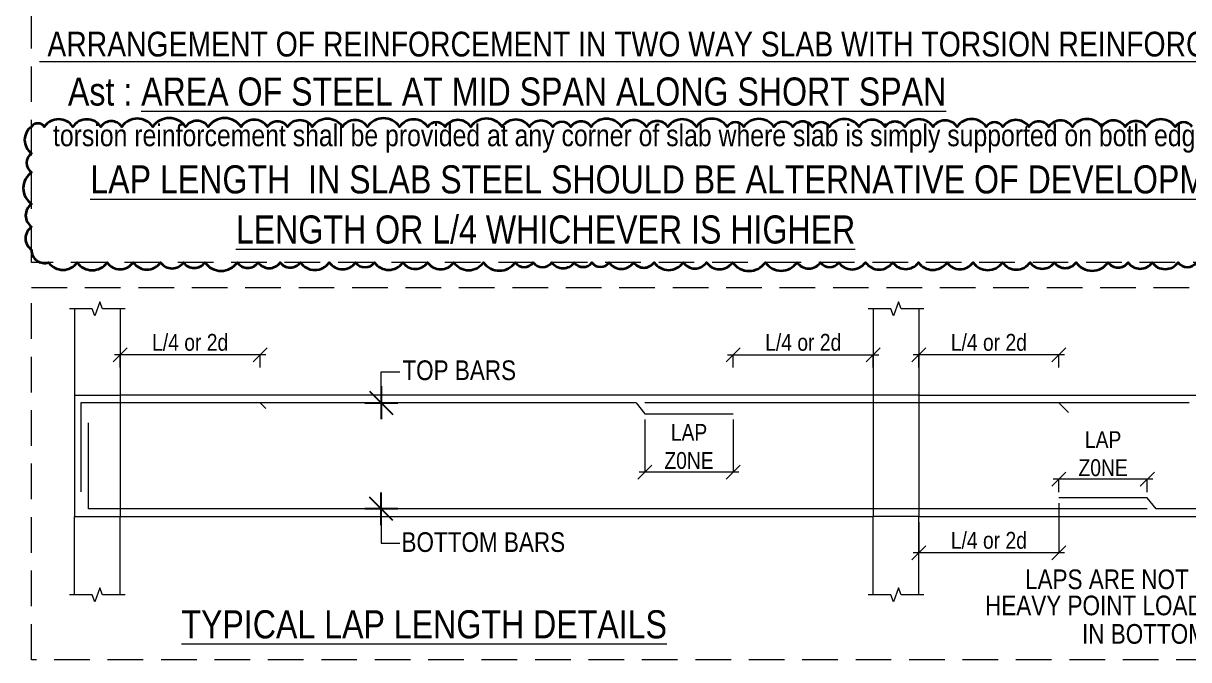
# Model space of a CAD drawing. Header units: millimetres. Extents: x 1112055 to 3390982, y -148532 to 766891.
# Drawn here: x 2608669 to 2629443, y 290591 to 301927 of the extents above; entities that cross this region are included whole.
import ezdxf

# ---------------------------------------------------------------- set-up
doc = ezdxf.new("R2010")
doc.units = ezdxf.units.MM
doc.header["$PDMODE"] = 35
doc.header["$PDSIZE"] = -25
doc.linetypes.add('Hidden', pattern=[9.525, 6.35, -3.175])
for name, color, linetype, lineweight in [('B BEAM', 148, 'Continuous', 13), ('B BEAM IN LINE', 250, 'Continuous', 0), ('B COLUMN', 1, 'Hidden', 9), ('B STEEL', 34, 'Continuous', 15), ('B STEEL TEXT', 7, 'Continuous', 15), ('B-0', 7, 'Continuous', 13), ('B-COL NO', 7, 'Continuous', 5), ('B-P.C.C', 250, 'Continuous', 9), ('B-ST DIM', 250, 'Continuous', 18)]:
    doc.layers.add(name, color=color, linetype=linetype, lineweight=lineweight)
doc.styles.add('Q1', font='g13f12d.shx', dxfattribs={"width": 0.8})
doc.styles.add('rom100', font='romans.shx', dxfattribs={"width": 0.85})
doc.styles.add('SWINC', font='swissc.ttf')
doc.dimstyles.new('BH-STD', dxfattribs={"dimscale": 0, "dimtxt": 230, "dimasz": 125, "dimexe": 0, "dimexo": 100, "dimgap": 50, "dimtad": 1, "dimdec": 0, "dimzin": 1, "dimdsep": 46, "dimtxsty": 'Q1', "dimblk": 'ARCHTICK', "dimcen": 1, "dimdle": 100, "dimclrd": 250, "dimclre": 250, "dimclrt": 256, "dimadec": 0, "dimazin": 0, "dimtfac": 1, "dimtdec": 0, "dimtix": 1, "dimtofl": 0, "dimtmove": 0, "dimatfit": 2, "dimfxl": 1, "dimtolj": 1, "dimtzin": 0, "dimlwd": 9, "dimlwe": 9, "dimarcsym": 0})
doc.dimstyles.new('MM100', dxfattribs={"dimscale": 100, "dimtxt": 3, "dimasz": 0.5, "dimexe": 0.5, "dimexo": 1, "dimgap": 0.375, "dimtad": 1, "dimdec": 0, "dimdsep": 46, "dimtxsty": 'rom100', "dimblk1": 'TICK', "dimblk2": 'TICK', "dimsah": 1, "dimcen": 1, "dimdle": 0.5, "dimse1": 1, "dimse2": 1, "dimclrd": 256, "dimclre": 256, "dimclrt": 256, "dimadec": 0, "dimazin": 0, "dimtfac": 1, "dimtdec": 0, "dimtix": 1, "dimtmove": 0, "dimatfit": 3, "dimldrblk": 'TICK', "dimfxl": 1, "dimtolj": 1, "dimtzin": 0, "dimarcsym": 0})

# ---------------------------------------------------------------- blocks, each defined once
blk = doc.blocks.new('TICK')
for p, q in [((0, -1.172), (0, 1.172)), ((-1.172, 0), (1.172, 0)), ((-0.829, -0.829), (0.829, 0.829))]:
    blk.add_line(p, q)
blk = doc.blocks.new('_Oblique')
at = {"color": 0, "linetype": 'ByBlock', "lineweight": -2}
blk.add_line((-0.5, -0.5), (0.5, 0.5), dxfattribs=at)
blk = doc.blocks.new('*D2410')
at = {"layer": 'B-ST DIM', "lineweight": 0, "transparency": 16777216}
for p, q in [((2612991, 296020), (2610295, 296020)), ((2610395, 295793), (2610395, 296020)), ((2612891, 295793), (2612891, 296020))]:
    blk.add_line(p, q, dxfattribs=at)
at = {"layer": 'Defpoints', "color": 0, "transparency": 16777216}
for p in [(2610395, 296020), (2610395, 295693), (2612891, 295693)]:
    blk.add_point(p, dxfattribs=at)
at = {"layer": 'B-ST DIM', "lineweight": 0, "transparency": 16777216, "xscale": 250, "yscale": 250, "zscale": 250, "rotation": 180}
blk.add_blockref('_Oblique', (2610395, 296020), dxfattribs=at)
at = {"layer": 'B-ST DIM', "lineweight": 0, "transparency": 16777216, "xscale": 250, "yscale": 250, "zscale": 250}
blk.add_blockref('_Oblique', (2612891, 296020), dxfattribs=at)
at = {"layer": 'B-ST DIM', "color": 6, "transparency": 16777216, "insert": (2611643, 296242), "char_height": 300, "attachment_point": 5, "style": 'SWINC'}
blk.add_mtext('\\A1;L/4 or 2d', dxfattribs=at)
blk = doc.blocks.new('*D2411')
at = {"layer": 'B-ST DIM', "lineweight": 0, "transparency": 16777216}
for p, q in [((2619747, 294869), (2619747, 293933)), ((2621324, 294869), (2621324, 293933)), ((2621424, 293933), (2619647, 293933))]:
    blk.add_line(p, q, dxfattribs=at)
at = {"layer": 'Defpoints', "color": 0, "transparency": 16777216}
for p in [(2619747, 294969), (2621324, 294969), (2619747, 293933)]:
    blk.add_point(p, dxfattribs=at)
at = {"layer": 'B-ST DIM', "lineweight": 0, "transparency": 16777216, "xscale": 250, "yscale": 250, "zscale": 250, "rotation": 180}
blk.add_blockref('_Oblique', (2619747, 293933), dxfattribs=at)
at = {"layer": 'B-ST DIM', "lineweight": 0, "transparency": 16777216, "xscale": 250, "yscale": 250, "zscale": 250}
blk.add_blockref('_Oblique', (2621324, 293933), dxfattribs=at)
at = {"layer": 'B-ST DIM', "color": 6, "transparency": 16777216, "insert": (2620536, 294387), "char_height": 300, "attachment_point": 5, "style": 'SWINC'}
blk.add_mtext('\\A1;LAP\\PZ0NE', dxfattribs=at)
blk = doc.blocks.new('*D2413')
at = {"layer": 'B-ST DIM', "lineweight": 0, "transparency": 16777216}
for p, q in [((2627229, 296020), (2624534, 296020)), ((2624634, 295793), (2624634, 296020)), ((2627129, 295793), (2627129, 296020))]:
    blk.add_line(p, q, dxfattribs=at)
at = {"layer": 'Defpoints', "color": 0, "transparency": 16777216}
for p in [(2624634, 296020), (2624634, 295693), (2627129, 295693)]:
    blk.add_point(p, dxfattribs=at)
at = {"layer": 'B-ST DIM', "lineweight": 0, "transparency": 16777216, "xscale": 250, "yscale": 250, "zscale": 250, "rotation": 180}
blk.add_blockref('_Oblique', (2624634, 296020), dxfattribs=at)
at = {"layer": 'B-ST DIM', "lineweight": 0, "transparency": 16777216, "xscale": 250, "yscale": 250, "zscale": 250}
blk.add_blockref('_Oblique', (2627129, 296020), dxfattribs=at)
at = {"layer": 'B-ST DIM', "color": 6, "transparency": 16777216, "insert": (2625881, 296242), "char_height": 300, "attachment_point": 5, "style": 'SWINC'}
blk.add_mtext('\\A1;L/4 or 2d', dxfattribs=at)
blk = doc.blocks.new('*D2414')
at = {"layer": 'B-ST DIM', "lineweight": 0, "transparency": 16777216}
for p, q in [((2628806, 293805), (2627029, 293805)), ((2627129, 293577), (2627129, 293805)), ((2628706, 293577), (2628706, 293805))]:
    blk.add_line(p, q, dxfattribs=at)
at = {"layer": 'Defpoints', "color": 0, "transparency": 16777216}
for p in [(2627129, 293805), (2627129, 293477), (2628706, 293477)]:
    blk.add_point(p, dxfattribs=at)
at = {"layer": 'B-ST DIM', "lineweight": 0, "transparency": 16777216, "xscale": 250, "yscale": 250, "zscale": 250, "rotation": 180}
blk.add_blockref('_Oblique', (2627129, 293805), dxfattribs=at)
at = {"layer": 'B-ST DIM', "lineweight": 0, "transparency": 16777216, "xscale": 250, "yscale": 250, "zscale": 250}
blk.add_blockref('_Oblique', (2628706, 293805), dxfattribs=at)
at = {"layer": 'B-ST DIM', "color": 6, "transparency": 16777216, "insert": (2627918, 294259), "char_height": 300, "attachment_point": 5, "style": 'SWINC'}
blk.add_mtext('\\A1;LAP\\PZ0NE', dxfattribs=at)
blk = doc.blocks.new('*D2415')
at = {"layer": 'B-ST DIM', "lineweight": 0, "transparency": 16777216}
for p, q in [((2621224, 296020), (2623920, 296020)), ((2621324, 295793), (2621324, 296020)), ((2623820, 295793), (2623820, 296020))]:
    blk.add_line(p, q, dxfattribs=at)
at = {"layer": 'Defpoints', "color": 0, "transparency": 16777216}
for p in [(2623820, 296020), (2621324, 295693), (2623820, 295693)]:
    blk.add_point(p, dxfattribs=at)
at = {"layer": 'B-ST DIM', "lineweight": 0, "transparency": 16777216, "xscale": 250, "yscale": 250, "zscale": 250, "rotation": 180}
blk.add_blockref('_Oblique', (2621324, 296020), dxfattribs=at)
at = {"layer": 'B-ST DIM', "lineweight": 0, "transparency": 16777216, "xscale": 250, "yscale": 250, "zscale": 250}
blk.add_blockref('_Oblique', (2623820, 296020), dxfattribs=at)
at = {"layer": 'B-ST DIM', "color": 6, "transparency": 16777216, "insert": (2622572, 296242), "char_height": 300, "attachment_point": 5, "style": 'SWINC'}
blk.add_mtext('\\A1;L/4 or 2d', dxfattribs=at)
blk = doc.blocks.new('*D2416')
at = {"layer": 'B-ST DIM', "lineweight": 0, "transparency": 16777216}
for p, q in [((2627129, 293377), (2627129, 292493)), ((2624634, 293043), (2624634, 292493)), ((2627229, 292493), (2624534, 292493))]:
    blk.add_line(p, q, dxfattribs=at)
at = {"layer": 'Defpoints', "color": 0, "transparency": 16777216}
for p in [(2627129, 293477), (2624634, 293143), (2624634, 292493)]:
    blk.add_point(p, dxfattribs=at)
at = {"layer": 'B-ST DIM', "lineweight": 0, "transparency": 16777216, "xscale": 250, "yscale": 250, "zscale": 250, "rotation": 180}
blk.add_blockref('_Oblique', (2624634, 292493), dxfattribs=at)
at = {"layer": 'B-ST DIM', "lineweight": 0, "transparency": 16777216, "xscale": 250, "yscale": 250, "zscale": 250}
blk.add_blockref('_Oblique', (2627129, 292493), dxfattribs=at)
at = {"layer": 'B-ST DIM', "color": 6, "transparency": 16777216, "insert": (2625881, 292715), "char_height": 300, "attachment_point": 5, "style": 'SWINC'}
blk.add_mtext('\\A1;L/4 or 2d', dxfattribs=at)

msp = doc.modelspace()

# ---------------------------------------------------------------- linework, layer by layer
at = {"color": 2, "lineweight": 35}
msp.add_lwpolyline([(2629506.4, 300085.6, 0.5205671), (2629201.9, 300085.6, 0.5205671), (2628691.9, 300085.6, 0.5205671), (2628310.8, 300085.6, 0.5205671), (2627891.1, 300085.6, 0.5205671), (2627370.5, 300085.6, 0.5205671), (2626948.2, 300085.6, 0.5205671), (2626595.4, 300085.6, 0.5205671), (2626132.2, 300085.6, 0.5205671), (2625832.2, 300085.6, 0.5205671), (2625314.7, 300085.6, 0.5205671), (2624886.5, 300085.6, 0.5205671), (2624381.3, 300085.6, 0.5205671), (2624033.1, 300085.6, 0.5205671), (2623566.3, 300085.6, 0.5205671), (2623042.3, 300085.6, 0.5205671), (2622738.5, 300085.6, 0.5205671), (2622388.8, 300085.6, 0.5205671), (2622047.2, 300085.6, 0.5205671), (2621513.3, 300085.6, 0.5205671), (2621214, 300085.6, 0.5205671), (2620668.6, 300085.6, 0.5205671), (2620160.6, 300085.6, 0.5205671), (2619775.6, 300085.6, 0.5205671), (2619330.8, 300085.6, 0.5205671), (2618791.5, 300085.6, 0.5205671), (2618432.1, 300085.6, 0.5205671), (2618105.8, 300085.6, 0.5205671), (2617691.2, 300085.6, 0.5205671), (2617203.3, 300085.6, 0.5205671), (2616646.6, 300085.6, 0.5205671), (2616187.1, 300085.6, 0.5205671), (2615877.4, 300085.6, 0.5205671), (2615377.5, 300085.6, 0.5205671), (2614803.6, 300085.6, 0.5205671), (2614358.5, 300085.6, 0.5205671), (2613820.3, 300085.6, 0.5205671), (2613380.1, 300085.6, 0.5205671), (2613019.1, 300085.6, 0.5205671), (2612550.6, 300085.6, 0.5205671), (2611966, 300085.6, 0.5205671), (2611563, 300085.6, 0.5205671), (2610975.7, 300085.6, 0.5205671), (2610426.4, 300085.6, 0.5205671), (2610050.1, 300085.6, 0.5205671), (2609551.8, 300085.6, 0.5205671), (2609043.4, 300085.6, 0.5205671), (2608815.6, 300085.6, 0.5205671), (2608815.6, 299612.4, 0.5205671), (2608815.6, 299271.2, 0.5205671), (2608815.6, 298707.5, 0.5205671), (2608815.6, 298300.5, 0.5205671), (2608815.6, 297890.3, 0.5205671), (2609120.5, 297667.8, 0.5205671), (2609629.6, 297667.8, 0.5205671), (2610161.8, 297667.8, 0.5205671), (2610627.7, 297667.8, 0.5205671), (2611117.3, 297667.8, 0.5205671), (2611523.5, 297667.8, 0.5205671), (2611906.1, 297667.8, 0.5205671), (2612484.6, 297667.8, 0.5205671), (2612856.4, 297667.8, 0.5205671), (2613247.9, 297667.8, 0.5205671), (2613607.5, 297667.8, 0.5205671), (2614124, 297667.8, 0.5205671), (2614592.7, 297667.8, 0.5205671), (2614928.9, 297667.8, 0.5205671), (2615435.2, 297667.8, 0.5205671), (2615874.8, 297667.8, 0.5205671), (2616342.7, 297667.8, 0.5205671), (2616872.7, 297667.8, 0.5205671), (2617438.3, 297667.8, 0.5205671), (2617758.6, 297667.8, 0.5205671), (2618092.2, 297667.8, 0.5205671), (2618489.8, 297667.8, 0.5205671), (2618804.3, 297667.8, 0.5205671), (2619112.2, 297667.8, 0.5205671), (2619549.5, 297667.8, 0.5205671), (2619913.5, 297667.8, 0.5205671), (2620433.6, 297667.8, 0.5205671), (2620847.7, 297667.8, 0.5205671), (2621311.9, 297667.8, 0.5205671), (2621896.6, 297667.8, 0.5205671), (2622462.4, 297667.8, 0.5205671), (2622882.3, 297667.8, 0.5205671), (2623203.9, 297667.8, 0.5205671), (2623681.1, 297667.8, 0.5205671), (2624171, 297667.8, 0.5205671), (2624627.2, 297667.8, 0.5205671), (2625134.8, 297667.8, 0.5205671), (2625598.4, 297667.8, 0.5205671), (2626126.3, 297667.8, 0.5205671), (2626616.6, 297667.8, 0.5205671), (2627048, 297667.8, 0.5205671), (2627435.7, 297667.8, 0.5205671), (2628007.2, 297667.8, 0.5205671), (2628364.3, 297667.8, 0.5205671), (2628793.3, 297667.8, 0.5205671), (2629252.8, 297667.8, 0.5205671), (2629584.9, 297667.8, 0.5205671)], format="xyb", dxfattribs=at)
at = {"layer": 'B BEAM'}
for p, q in [((2609581, 295302.9), (2609581, 293142.9)), ((2623819.5, 295302.9), (2610395.1, 295302.9)), ((2624633.6, 295302.9), (2638058, 295302.9)), ((2609581, 293142.9), (2609581, 293142.9)), ((2610395.1, 293142.9), (2623819.5, 293142.9)), ((2624633.6, 293142.9), (2638058, 293142.9))]:
    msp.add_line(p, q, dxfattribs=at)
at = {"layer": 'B BEAM IN LINE', "color": 250, "linetype": 'Hidden', "lineweight": 0, "ltscale": 750}
for p, q in [((2609581, 295302.9), (2610395.1, 295302.9)), ((2610395.1, 295302.9), (2610395.1, 293142.9)), ((2624633.6, 295302.9), (2623819.5, 295302.9)), ((2623819.5, 295302.9), (2623819.5, 293142.9)), ((2624633.6, 295302.9), (2624633.6, 293142.9)), ((2609581, 293142.9), (2610395.1, 293142.9)), ((2624633.6, 293142.9), (2623819.5, 293142.9))]:
    msp.add_line(p, q, dxfattribs=at)
at = {"layer": 'B COLUMN', "linetype": 'Continuous'}
for p, q in [((2609581, 296842.4), (2609581, 295302.9)), ((2610395.1, 296842.4), (2610395.1, 295302.9)), ((2623819.5, 296842.4), (2623819.5, 295302.9)), ((2624633.6, 296842.4), (2624633.6, 295302.9)), ((2609581, 291744.4), (2609581, 293142.9)), ((2610395.1, 291744.4), (2610395.1, 293142.9)), ((2623819.5, 291744.4), (2623819.5, 293142.9)), ((2624633.6, 291744.4), (2624633.6, 293142.9))]:
    msp.add_line(p, q, dxfattribs=at)
for points in [[(2610485.1, 296842.4), (2610078.1, 296842.4), (2610033.1, 296966), (2609943.1, 296718.7), (2609898.1, 296842.4), (2609491, 296842.4)], [(2624723.6, 296842.4), (2624316.6, 296842.4), (2624271.6, 296966), (2624181.6, 296718.7), (2624136.6, 296842.4), (2623729.5, 296842.4)], [(2610485.1, 291744.4), (2610078.1, 291744.4), (2610033.1, 291868.1), (2609943.1, 291620.8), (2609898.1, 291744.4), (2609491, 291744.4)], [(2624723.6, 291744.4), (2624316.6, 291744.4), (2624271.6, 291868.1), (2624181.6, 291620.8), (2624136.6, 291744.4), (2623729.5, 291744.4)]]:
    msp.add_lwpolyline(points, dxfattribs=at)
at = {"layer": 'B STEEL'}
for p, q in [((2612994.9, 295063.1), (2612890.7, 295167.2)), ((2627301.1, 294995.3), (2627129.2, 295167.2))]:
    msp.add_line(p, q, dxfattribs=at)
for points in [[(2619591.6, 295167.2), (2609696.2, 295167.2), (2609696.2, 293581.5)], [(2619591.6, 295167.2), (2619747.2, 294969.2), (2621324, 294969.2)], [(2629450.4, 295167.2), (2619747.2, 295167.2)], [(2628706, 293278.6), (2609831.9, 293278.6), (2609831.9, 294812.4)], [(2638637.9, 294798.4), (2638637.9, 293278.6), (2628861.5, 293278.6)], [(2628861.5, 293278.6), (2628706, 293476.6), (2627129.2, 293476.6)]]:
    msp.add_lwpolyline(points, dxfattribs=at)
at = {"layer": 'B-P.C.C', "linetype": 'Hidden', "lineweight": 0, "ltscale": 100}
for points in [[(2608815.6, 315105.9), (2630155.2, 315105.9), (2630155.2, 297667.8), (2608815.6, 297667.8)], [(2608815.6, 297217.8), (2639382.1, 297217.8), (2639382.1, 290590.6), (2608815.6, 290590.6)]]:
    msp.add_lwpolyline(points, close=True, dxfattribs=at)

# ---------------------------------------------------------------- texts
at = {"layer": 'B STEEL TEXT', "style": 'SWINC'}
for s, p in [('TOP BARS', (2615426, 295571.7)), ('BOTTOM BARS', (2615409.9, 292510.2)), ('LAPS ARE NOT PERMITTED WHERE-', (2626526.1, 291847.7)), ('HEAVY POINT LOAD RESTED @ MID SPAN ', (2625813.3, 291381.9)), ('IN BOTTOM REINFORCEMENT', (2627541.3, 290874.7))]:
    msp.add_text(s, height=350, rotation=359.99994, dxfattribs=at).set_placement(p)
at = {"layer": 'B-0', "color": 17, "lineweight": 0, "style": 'SWINC'}
msp.add_text('torsion reinforcement shall be provided at any corner of slab where slab is simply supported on both edges.', height=385.7889, dxfattribs=at).set_placement((2609197.6, 299737.5))
at = {"layer": 'B-COL NO', "color": 17, "style": 'SWINC'}
for s, height, p in [('%%U ARRANGEMENT OF REINFORCEMENT IN TWO WAY SLAB WITH TORSION REINFORCEMENT', 441.194, (2608957.3, 301335.9)), ('Ast : %%UAREA OF STEEL AT MID SPAN ALONG SHORT SPAN', 500, (2609464.4, 300461.7)), ('%%UTYPICAL LAP LENGTH DETAILS', 500, (2611486.6, 290970.5))]:
    msp.add_text(s, height=height, dxfattribs=at).set_placement(p)
at = {"layer": 'B-COL NO', "color": 4, "style": 'SWINC'}
for s, p in [('%%ULAP LENGTH  IN SLAB STEEL SHOULD BE ALTERNATIVE OF DEVELOPMENT ', (2609863.2, 298896.8)), ('%%ULENGTH OR L/4 WHICHEVER IS HIGHER', (2612458.2, 298003.9))]:
    msp.add_text(s, height=500, dxfattribs=at).set_placement(p)

# ---------------------------------------------------------------- dimensions: what is measured, and where the dimension line sits
at = {"layer": 'B-ST DIM'}
for base, p1, p2, text, picture, middle in [((2610395.1, 296020), (2612890.7, 295693.3), (2610395.1, 295693.3), 'L/4 or 2d', '*D2410', (2611642.9, 296242.1)), ((2624633.6, 296020), (2627129.2, 295693.3), (2624633.6, 295693.3), 'L/4 or 2d', '*D2413', (2625881.4, 296242.1)), ((2619747.2, 293933.3), (2621324, 294969.2), (2619747.2, 294969.2), 'LAP\\PZ0NE', '*D2411', (2620535.6, 294387.1)), ((2627129.2, 293805.3), (2628706, 293476.6), (2627129.2, 293476.6), 'LAP\\PZ0NE', '*D2414', (2627917.6, 294259.1)), ((2624633.6, 292493), (2627129.2, 293476.6), (2624633.6, 293142.9), 'L/4 or 2d', '*D2416', (2625881.4, 292715.1))]:
    dim = msp.add_linear_dim(base=base, p1=p1, p2=p2, text=text, dimstyle='BH-STD', override={"dimscale": 1, "dimtxt": 300, "dimasz": 250, "dimtxsty": 'SWINC', "dimblk1": 'Oblique', "dimblk2": 'Oblique', "dimsah": 1, "dimclrd": 256, "dimclre": 256, "dimclrt": 6, "dimlwd": 0, "dimlwe": 0}, dxfattribs=at)
    dim.commit()
    dim.dimension.update_dxf_attribs({"geometry": picture, "text_midpoint": middle})
dim = msp.add_linear_dim(base=(2623819.5, 296020), p1=(2621324, 295693.3), p2=(2623819.5, 295693.3), angle=180, text='L/4 or 2d', dimstyle='BH-STD', override={"dimscale": 1, "dimtxt": 300, "dimasz": 250, "dimtxsty": 'SWINC', "dimblk1": 'Oblique', "dimblk2": 'Oblique', "dimsah": 1, "dimclrd": 256, "dimclre": 256, "dimclrt": 6, "dimlwd": 0, "dimlwe": 0}, dxfattribs=at)
dim.commit()
dim.dimension.update_dxf_attribs({"geometry": '*D2415', "text_midpoint": (2622571.7, 296242.1)})

# ---------------------------------------------------------------- leaders
at = {"layer": 'B STEEL TEXT'}
for points in [[(2615049.4, 295167.2, 0), (2615049.4, 295717.1, 0), (2615380.6, 295717.1, 0)], [(2615049.4, 293278.6, 0), (2615049.4, 292667.4, 0), (2615380.6, 292667.4, 0)]]:
    msp.add_leader(points, dimstyle='MM100', override={"dimscale": 1, "dimasz": 250, "dimtad": 0, "dimtxsty": 'SWINC', "dimlwd": 5}, dxfattribs=at)

doc.saveas('drawing.dxf')
